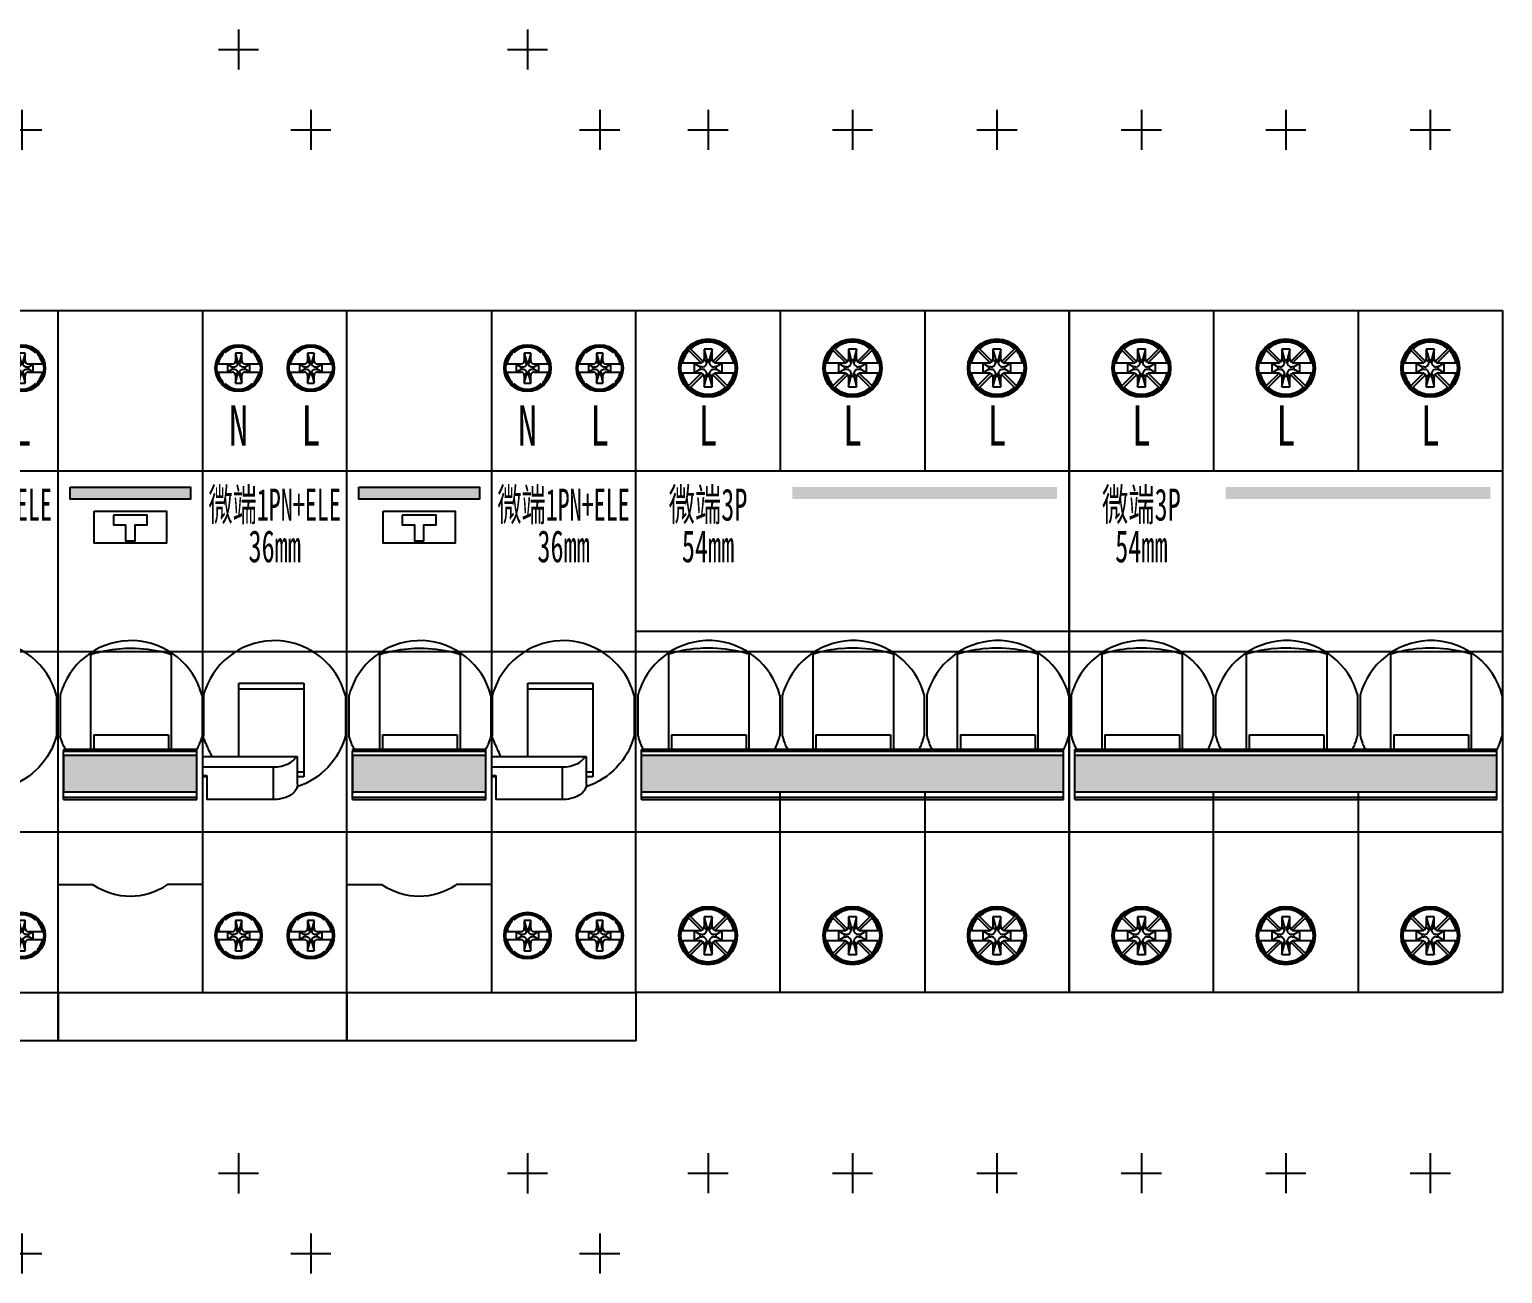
# Model space of a CAD drawing. Extents: x 978778 to 979378, y 79945 to 81548.
# Drawn here: x 979079.9 to 979263.5, y 80305.3 to 80460.3 of the extents above; entities that cross this region are included whole.
import ezdxf
from ezdxf.enums import TextEntityAlignment as Align

# ---------------------------------------------------------------- set-up
doc = ezdxf.new("R2010")
doc.units = 0
doc.header["$MEASUREMENT"] = 0
doc.styles.add('LY-SJ-元器件', font='', dxfattribs={"width": 0.6, "height": 4})
doc.styles.get('LY-SJ-元器件').set_extended_font_data('SimSun')

# ---------------------------------------------------------------- blocks, each defined once
blk = doc.blocks.new('微端1PN+ELE-36mm右-2022.1')
h = blk.add_hatch(color=3)
h.dxf.hatch_style = 1
h.paths.add_polyline_path([(16.5, 18.99), (16.5, 20.49), (1.5, 20.49), (1.5, 18.99)])
h = blk.add_hatch(color=0)
h.dxf.hatch_style = 1
h.paths.add_polyline_path([(17.3, -17.48), (17.3, -12.97), (0.7, -12.97), (0.7, -17.48)])
at = {"color": 1}
for p, q in [((22.5, 77.5), (22.5, 72.5)), ((20, 75), (25, 75)), ((31.5, 67.5), (31.5, 62.5)), ((29, 65), (34, 65)), ((0, -0.01), (36, -0.01)), ((22.5, -62.51), (22.5, -67.51)), ((20, -65.01), (25, -65.01)), ((31.5, -72.51), (31.5, -77.51)), ((29, -75.01), (34, -75.01))]:
    blk.add_line(p, q, dxfattribs=at)
at = {"color": 0}
for p, q in [((0, 42.49), (36, 42.49)), ((0, -42.49), (0, 42.49)), ((36, -42.49), (36, 42.49)), ((30.65, -15.61), (29.85, -15.61)), ((36, -22.51), (0, -22.51))]:
    blk.add_line(p, q, dxfattribs=at)
at = {"color": 0, "linetype": 'Continuous', "lineweight": 25}
for p, q in [((20.66, 37.31), (20.49, 37.14)), ((20.49, 37.14), (20.58, 37.06)), ((20.75, 37.23), (20.66, 37.31)), ((22.1, 37.18), (22.38, 36.1)), ((22.1, 37.18), (22.1, 36.23)), ((22.9, 37.18), (22.1, 37.18)), ((22.9, 37.18), (22.62, 36.1)), ((22.9, 36.23), (22.9, 37.18)), ((24.34, 37.31), (24.25, 37.23)), ((24.51, 37.14), (24.34, 37.31)), ((24.42, 37.06), (24.51, 37.14)), ((29.66, 37.31), (29.49, 37.14)), ((29.49, 37.14), (29.58, 37.06)), ((29.75, 37.23), (29.66, 37.31)), ((31.1, 37.18), (31.38, 36.1)), ((31.1, 37.18), (31.1, 36.23)), ((31.9, 37.18), (31.1, 37.18)), ((31.9, 37.18), (31.62, 36.1)), ((31.9, 36.23), (31.9, 37.18)), ((33.34, 37.31), (33.25, 37.23)), ((33.51, 37.14), (33.34, 37.31)), ((33.42, 37.06), (33.51, 37.14)), ((21.66, 35.78), (19.77, 35.78)), ((21.1, 35.78), (21.1, 34.82)), ((21.1, 35.78), (21.7, 35.42)), ((21.1, 34.82), (21.7, 35.18)), ((21.7, 35.42), (21.7, 35.18)), ((21.9, 35.42), (21.7, 35.42)), ((21.7, 35.18), (21.9, 35.18)), ((22.1, 36.23), (22.38, 35.82)), ((22.62, 36.1), (22.38, 36.1)), ((22.38, 36.1), (22.38, 35.82)), ((22.9, 36.23), (22.62, 35.82)), ((22.62, 35.82), (22.62, 36.1)), ((23.3, 35.42), (23.1, 35.42)), ((23.1, 35.18), (23.3, 35.18)), ((23.9, 35.78), (23.3, 35.42)), ((23.3, 35.18), (23.3, 35.42)), ((23.9, 34.82), (23.3, 35.18)), ((25.23, 35.78), (23.34, 35.78)), ((23.9, 34.82), (23.9, 35.78)), ((30.66, 35.78), (28.77, 35.78)), ((30.1, 35.78), (30.1, 34.82)), ((30.1, 35.78), (30.7, 35.42)), ((30.1, 34.82), (30.7, 35.18)), ((30.7, 35.42), (30.7, 35.18)), ((30.9, 35.42), (30.7, 35.42)), ((30.7, 35.18), (30.9, 35.18)), ((31.1, 36.23), (31.38, 35.82)), ((31.62, 36.1), (31.38, 36.1)), ((31.38, 36.1), (31.38, 35.82)), ((31.9, 36.23), (31.62, 35.82)), ((31.62, 35.82), (31.62, 36.1)), ((32.3, 35.42), (32.1, 35.42)), ((32.1, 35.18), (32.3, 35.18)), ((32.9, 35.78), (32.3, 35.42)), ((32.3, 35.18), (32.3, 35.42)), ((32.9, 34.82), (32.3, 35.18)), ((34.23, 35.78), (32.34, 35.78)), ((32.9, 34.82), (32.9, 35.78)), ((19.77, 34.82), (21.66, 34.82)), ((20.58, 33.55), (20.49, 33.47)), ((20.49, 33.47), (20.66, 33.3)), ((20.66, 33.3), (20.75, 33.38)), ((22.1, 34.38), (22.38, 34.78)), ((22.1, 33.42), (22.38, 34.5)), ((22.1, 34.38), (22.1, 33.42)), ((22.1, 33.42), (22.9, 33.42)), ((22.38, 34.78), (22.38, 34.5)), ((22.38, 34.5), (22.62, 34.5)), ((22.62, 34.5), (22.62, 34.78)), ((22.9, 34.38), (22.62, 34.78)), ((22.62, 34.5), (22.9, 33.42)), ((22.9, 33.42), (22.9, 34.38)), ((23.34, 34.82), (25.23, 34.82)), ((24.25, 33.38), (24.34, 33.3)), ((24.34, 33.3), (24.51, 33.47)), ((24.51, 33.47), (24.42, 33.55)), ((28.77, 34.82), (30.66, 34.82)), ((29.58, 33.55), (29.49, 33.47)), ((29.49, 33.47), (29.66, 33.3)), ((29.66, 33.3), (29.75, 33.38)), ((31.1, 34.38), (31.38, 34.78)), ((31.1, 33.42), (31.38, 34.5)), ((31.1, 34.38), (31.1, 33.42)), ((31.1, 33.42), (31.9, 33.42)), ((31.38, 34.78), (31.38, 34.5)), ((31.38, 34.5), (31.62, 34.5)), ((31.62, 34.5), (31.62, 34.78)), ((31.9, 34.38), (31.62, 34.78)), ((31.62, 34.5), (31.9, 33.42)), ((31.9, 33.42), (31.9, 34.38)), ((32.34, 34.82), (34.23, 34.82)), ((33.25, 33.38), (33.34, 33.3)), ((33.34, 33.3), (33.51, 33.47)), ((33.51, 33.47), (33.42, 33.55)), ((22.5, 32.5), (22.5, 32.7)), ((31.5, 32.5), (31.5, 32.7)), ((4.1, -12.23), (4.1, -0.36)), ((14.1, -0.36), (14.1, -12.23)), ((0.25, -5.47), (0.25, -10.5)), ((17.95, -5.47), (17.95, -10.5)), ((18.11, -5.47), (18.11, -10.5)), ((22.55, -13.08), (22.55, -3.94)), ((22.55, -3.94), (30.65, -3.94)), ((22.55, -4.67), (30.65, -4.67)), ((30.65, -3.94), (30.65, -15.61)), ((35.81, -5.47), (35.81, -10.5)), ((4.45, -10.39), (13.75, -10.39)), ((4.45, -10.39), (4.45, -12.23)), ((13.75, -10.39), (13.75, -12.23)), ((0.7, -12.23), (0.7, -12.45)), ((17.3, -12.23), (0.7, -12.23)), ((17.3, -12.45), (0.7, -12.45)), ((0.7, -18.44), (0.7, -12.45)), ((17.3, -12.45), (17.3, -12.23)), ((17.3, -18.44), (17.3, -12.45)), ((17.3, -12.97), (0.7, -12.97)), ((0.7, -12.97), (0.7, -17.48)), ((17.3, -17.48), (17.3, -12.97)), ((18, -13.1), (29.68, -13.1)), ((18, -14.38), (26.85, -14.38)), ((22.55, -13.08), (29.85, -13.08)), ((26.85, -18.44), (26.85, -14.38)), ((29.85, -16.52), (29.85, -13.08)), ((18, -15.46), (18.55, -15.46)), ((18.55, -15.61), (18, -15.61)), ((18.55, -15.46), (18.55, -18.44)), ((29.85, -14.99), (30.65, -14.99)), ((0.7, -17.48), (17.3, -17.48)), ((0.7, -18.13), (17.3, -18.13)), ((0.7, -18.44), (17.3, -18.44)), ((26.85, -18.44), (18.55, -18.44)), ((20.66, -33.4), (20.49, -33.57)), ((20.49, -33.57), (20.58, -33.65)), ((20.75, -33.48), (20.66, -33.4)), ((22.1, -33.52), (22.38, -34.61)), ((22.1, -33.52), (22.1, -34.48)), ((22.9, -33.52), (22.1, -33.52)), ((22.1, -34.48), (22.38, -34.88)), ((22.62, -34.61), (22.38, -34.61)), ((22.38, -34.61), (22.38, -34.88)), ((22.9, -33.52), (22.62, -34.61)), ((22.9, -34.48), (22.62, -34.88)), ((22.62, -34.88), (22.62, -34.61)), ((22.9, -34.48), (22.9, -33.52)), ((24.34, -33.4), (24.25, -33.48)), ((24.51, -33.57), (24.34, -33.4)), ((24.42, -33.65), (24.51, -33.57)), ((29.66, -33.4), (29.49, -33.57)), ((29.49, -33.57), (29.58, -33.65)), ((29.75, -33.48), (29.66, -33.4)), ((31.1, -33.52), (31.38, -34.61)), ((31.1, -33.52), (31.1, -34.48)), ((31.9, -33.52), (31.1, -33.52)), ((31.1, -34.48), (31.38, -34.88)), ((31.62, -34.61), (31.38, -34.61)), ((31.38, -34.61), (31.38, -34.88)), ((31.9, -33.52), (31.62, -34.61)), ((31.9, -34.48), (31.62, -34.88)), ((31.62, -34.88), (31.62, -34.61)), ((31.9, -34.48), (31.9, -33.52)), ((33.34, -33.4), (33.25, -33.48)), ((33.51, -33.57), (33.34, -33.4)), ((33.42, -33.65), (33.51, -33.57)), ((21.66, -34.92), (19.77, -34.92)), ((19.77, -35.88), (21.66, -35.88)), ((21.1, -34.92), (21.1, -35.88)), ((21.1, -34.92), (21.7, -35.28)), ((21.1, -35.88), (21.7, -35.52)), ((21.7, -35.28), (21.7, -35.52)), ((21.9, -35.28), (21.7, -35.28)), ((21.7, -35.52), (21.9, -35.52)), ((22.1, -36.33), (22.38, -35.93)), ((22.1, -37.28), (22.38, -36.21)), ((22.1, -36.33), (22.1, -37.28)), ((22.38, -35.93), (22.38, -36.21)), ((22.38, -36.21), (22.62, -36.21)), ((22.62, -36.21), (22.62, -35.92)), ((22.9, -36.33), (22.62, -35.92)), ((22.62, -36.21), (22.9, -37.28)), ((22.9, -37.28), (22.9, -36.33)), ((23.3, -35.28), (23.1, -35.28)), ((23.1, -35.52), (23.3, -35.52)), ((23.9, -34.92), (23.3, -35.28)), ((23.3, -35.52), (23.3, -35.28)), ((23.9, -35.88), (23.3, -35.52)), ((25.23, -34.92), (23.34, -34.92)), ((23.34, -35.88), (25.23, -35.88)), ((23.9, -35.88), (23.9, -34.92)), ((30.66, -34.92), (28.77, -34.92)), ((28.77, -35.88), (30.66, -35.88)), ((30.1, -34.92), (30.1, -35.88)), ((30.1, -34.92), (30.7, -35.28)), ((30.1, -35.88), (30.7, -35.52)), ((30.7, -35.28), (30.7, -35.52)), ((30.9, -35.28), (30.7, -35.28)), ((30.7, -35.52), (30.9, -35.52)), ((31.1, -36.33), (31.38, -35.93)), ((31.1, -37.28), (31.38, -36.21)), ((31.1, -36.33), (31.1, -37.28)), ((31.38, -35.93), (31.38, -36.21)), ((31.38, -36.21), (31.62, -36.21)), ((31.62, -36.21), (31.62, -35.92)), ((31.9, -36.33), (31.62, -35.92)), ((31.62, -36.21), (31.9, -37.28)), ((31.9, -37.28), (31.9, -36.33)), ((32.3, -35.28), (32.1, -35.28)), ((32.1, -35.52), (32.3, -35.52)), ((32.9, -34.92), (32.3, -35.28)), ((32.3, -35.52), (32.3, -35.28)), ((32.9, -35.88), (32.3, -35.52)), ((34.23, -34.92), (32.34, -34.92)), ((32.34, -35.88), (34.23, -35.88)), ((32.9, -35.88), (32.9, -34.92)), ((20.58, -37.16), (20.49, -37.24)), ((20.49, -37.24), (20.66, -37.41)), ((20.66, -37.41), (20.75, -37.33)), ((22.1, -37.28), (22.9, -37.28)), ((22.5, -38.2), (22.5, -38)), ((24.25, -37.33), (24.34, -37.41)), ((24.34, -37.41), (24.51, -37.24)), ((24.51, -37.24), (24.42, -37.16)), ((29.58, -37.16), (29.49, -37.24)), ((29.49, -37.24), (29.66, -37.41)), ((29.66, -37.41), (29.75, -37.33)), ((31.1, -37.28), (31.9, -37.28)), ((31.5, -38.2), (31.5, -38)), ((33.25, -37.33), (33.34, -37.41)), ((33.34, -37.41), (33.51, -37.24)), ((33.51, -37.24), (33.42, -37.16))]:
    blk.add_line(p, q, dxfattribs=at)
at = {"color": 0}
for points in [[(18, 42.49), (18, -42.51)], [(0, 22.49), (36, 22.49)], [(6.9, 17), (6.9, 15.8), (8.4, 15.8), (8.4, 13.8), (9.6, 13.8), (9.6, 15.8), (11.1, 15.8), (11.1, 16.99), (6.9, 16.99)], [(0, -29.05), (4.39, -29.05)], [(18, -29.05), (13.61, -29.05)]]:
    blk.add_lwpolyline(points, dxfattribs=at)
at = {"color": 0, "linetype": 'Continuous', "lineweight": 25}
for points in [[(22.38, 35.82, -0.008657), (22.36, 35.76, -0.023793), (22.34, 35.7, -0.091571), (22.26, 35.58, -0.078411), (22.13, 35.48, -0.073505), (22.03, 35.44, -0.017685), (21.98, 35.43, -0.010456), (21.94, 35.43, -0.005778), (21.9, 35.42)], [(21.9, 35.18, -0.00869), (21.96, 35.18, -0.023887), (22.03, 35.17, -0.086312), (22.15, 35.12, -0.089889), (22.29, 34.99, -0.067544), (22.34, 34.9, -0.017754), (22.36, 34.86, -0.010496), (22.37, 34.82, -0.005799), (22.38, 34.78)], [(23.1, 35.42, -0.008656), (23.04, 35.43, -0.023792), (22.97, 35.44, -0.085963), (22.85, 35.49, -0.089526), (22.71, 35.61, -0.067272), (22.66, 35.7, -0.017683), (22.64, 35.74, -0.010455), (22.63, 35.78, -0.005777), (22.62, 35.82)], [(22.62, 34.78, -0.008657), (22.64, 34.85, -0.023793), (22.66, 34.91, -0.091571), (22.74, 35.03, -0.078412), (22.87, 35.13, -0.073501), (22.97, 35.17, -0.017684), (23.02, 35.17, -0.010456), (23.06, 35.18, -0.005777), (23.1, 35.18)], [(31.38, 35.82, -0.008657), (31.36, 35.76, -0.023793), (31.34, 35.7, -0.091571), (31.26, 35.58, -0.078411), (31.13, 35.48, -0.073505), (31.03, 35.44, -0.017685), (30.98, 35.43, -0.010456), (30.94, 35.43, -0.005778), (30.9, 35.42)], [(30.9, 35.18, -0.00869), (30.96, 35.18, -0.023887), (31.03, 35.17, -0.086312), (31.15, 35.12, -0.089889), (31.29, 34.99, -0.067544), (31.34, 34.9, -0.017754), (31.36, 34.86, -0.010496), (31.37, 34.82, -0.005799), (31.38, 34.78)], [(32.1, 35.42, -0.008656), (32.04, 35.43, -0.023792), (31.97, 35.44, -0.085963), (31.85, 35.49, -0.089526), (31.71, 35.61, -0.067272), (31.66, 35.7, -0.017683), (31.64, 35.74, -0.010455), (31.63, 35.78, -0.005777), (31.62, 35.82)], [(31.62, 34.78, -0.008657), (31.64, 34.85, -0.023793), (31.66, 34.91, -0.091571), (31.74, 35.03, -0.078412), (31.87, 35.13, -0.073501), (31.97, 35.17, -0.017684), (32.02, 35.17, -0.010456), (32.06, 35.18, -0.005777), (32.1, 35.18)], [(17.95, -5.47, 0.325898), (9.48, 1.35, 0.327549), (0.48, -4.76, 0.019903), (0.25, -5.47)], [(4.1, -0.36, -0.057791), (7.63, 0.35, -0.021426), (9.1, 0.41)], [(9.1, 0.41, -0.062866), (13.22, -0.1, -0.011925), (13.81, -0.27, -0.00278), (14.1, -0.36)], [(35.81, -5.47, 0.325898), (27.34, 1.35, 0.327549), (18.34, -4.76, 0.019903), (18.11, -5.47)], [(0.95, -12.23, -0.004985), (0.8, -11.97, -0.030991), (0.56, -11.44, -0.01067), (0.46, -11.17, -0.005787), (0.39, -10.95, -0.003458), (0.32, -10.72, -0.001919), (0.25, -10.5)], [(17.95, -10.5, -0.002854), (17.85, -10.84, -0.004585), (17.78, -11.06, -0.019111), (17.6, -11.55, -0.037551), (17.32, -12.13, -0.002555), (17.26, -12.23)], [(19.19, -13.1, -0.001795), (18.72, -12.11, -0.00414), (18.48, -11.58, -0.009598), (18.28, -11.11, -0.013431), (18.18, -10.86, -0.015877), (18.14, -10.73, -0.023788), (18.12, -10.63, -0.050604), (18.11, -10.53, -0.012356), (18.11, -10.5)], [(35.81, -10.5, -0.25096), (29.8, -16.87)], [(26.85, -14.38, 0.009763), (27.08, -14.38, 0.05752), (28.08, -14.21, 0.073734), (28.98, -13.81, 0.073656), (29.49, -13.37, 0.028209), (29.59, -13.24, 0.012152), (29.68, -13.1)], [(29.85, -13.22, 0.010405), (29.85, -13.21, 0.052357), (29.85, -13.2, 0.052352), (29.84, -13.19, 0.046202), (29.83, -13.18, 0.029578), (29.82, -13.17, 0.02368), (29.8, -13.16, 0.017967), (29.78, -13.14, 0.014665), (29.76, -13.13, 0.011695), (29.74, -13.12, 0.016038), (29.7, -13.11, 0.002868), (29.68, -13.1)], [(29.85, -16.52, -0.010744), (29.85, -16.61, -0.101991), (29.7, -17.12, -0.08255), (29.35, -17.59, -0.05423), (28.92, -17.91, -0.059873), (28.2, -18.24, -0.070818), (27, -18.44, -0.004299), (26.85, -18.44)], [(22.38, -34.88, -0.008657), (22.36, -34.95, -0.023793), (22.34, -35, -0.091571), (22.26, -35.13, -0.078411), (22.13, -35.23, -0.073505), (22.03, -35.27, -0.017685), (21.98, -35.27, -0.010456), (21.94, -35.28, -0.005778), (21.9, -35.28)], [(21.9, -35.52, -0.00869), (21.96, -35.53, -0.023887), (22.03, -35.54, -0.086312), (22.15, -35.59, -0.089889), (22.29, -35.71, -0.067544), (22.34, -35.8, -0.017754), (22.36, -35.84, -0.010496), (22.37, -35.89, -0.005799), (22.38, -35.93)], [(23.1, -35.28, -0.008656), (23.04, -35.28, -0.023792), (22.97, -35.27, -0.085963), (22.85, -35.22, -0.089526), (22.71, -35.1, -0.067272), (22.66, -35, -0.017683), (22.64, -34.97, -0.010455), (22.63, -34.92, -0.005777), (22.62, -34.88)], [(22.62, -35.92, -0.008657), (22.64, -35.86, -0.023793), (22.66, -35.8, -0.091571), (22.74, -35.68, -0.078412), (22.87, -35.58, -0.073501), (22.97, -35.54, -0.017684), (23.02, -35.53, -0.010456), (23.06, -35.53, -0.005777), (23.1, -35.52)], [(31.38, -34.88, -0.008657), (31.36, -34.95, -0.023793), (31.34, -35, -0.091571), (31.26, -35.13, -0.078411), (31.13, -35.23, -0.073505), (31.03, -35.27, -0.017685), (30.98, -35.27, -0.010456), (30.94, -35.28, -0.005778), (30.9, -35.28)], [(30.9, -35.52, -0.00869), (30.96, -35.53, -0.023887), (31.03, -35.54, -0.086312), (31.15, -35.59, -0.089889), (31.29, -35.71, -0.067544), (31.34, -35.8, -0.017754), (31.36, -35.84, -0.010496), (31.37, -35.89, -0.005799), (31.38, -35.93)], [(32.1, -35.28, -0.008656), (32.04, -35.28, -0.023792), (31.97, -35.27, -0.085963), (31.85, -35.22, -0.089526), (31.71, -35.1, -0.067272), (31.66, -35, -0.017683), (31.64, -34.97, -0.010455), (31.63, -34.92, -0.005777), (31.62, -34.88)], [(31.62, -35.92, -0.008657), (31.64, -35.86, -0.023793), (31.66, -35.8, -0.091571), (31.74, -35.68, -0.078412), (31.87, -35.58, -0.073501), (31.97, -35.54, -0.017684), (32.02, -35.53, -0.010456), (32.06, -35.53, -0.005777), (32.1, -35.52)]]:
    blk.add_lwpolyline(points, format="xyb", dxfattribs=at)
at = {"color": 3}
blk.add_lwpolyline([(1.5, 20.49), (16.5, 20.49), (16.5, 18.99), (1.5, 18.99)], close=True, dxfattribs=at)
at = {"color": 0}
for points in [[(4.5, 17.49), (13.5, 17.49), (13.5, 13.49), (4.5, 13.49)], [(0, -42.49), (36, -42.49), (36, -48.49), (0, -48.49)]]:
    blk.add_lwpolyline(points, close=True, dxfattribs=at)
for centre, radius in [((22.5, 35.3), 2.91), ((22.5, 35.3), 2.71), ((31.5, 35.3), 2.91), ((31.5, 35.3), 2.71), ((22.5, -35.4), 2.91), ((22.5, -35.4), 2.71), ((31.5, -35.4), 2.91), ((31.5, -35.4), 2.71)]:
    blk.add_circle(centre, radius, dxfattribs=at)
at = {"color": 0, "linetype": 'Continuous', "lineweight": 25}
for centre in [(22.5, 35.3), (31.5, 35.3), (22.5, -35.4), (31.5, -35.4)]:
    blk.add_circle(centre, 2.8, dxfattribs=at)
for centre, radius, start, end in [((22.5, 35.3), 2.6, 137.6454, 169.3613), ((22.5, 35.3), 2.6, 47.6454, 132.3546), ((22.5, 35.3), 2.6, 10.6387, 42.3546), ((31.5, 35.3), 2.6, 137.6454, 169.3613), ((31.5, 35.3), 2.6, 47.6454, 132.3546), ((31.5, 35.3), 2.6, 10.6387, 42.3546), ((21.66, 36.23), 0.442, 270, 360), ((23.34, 36.23), 0.442, 180, 270), ((30.66, 36.23), 0.442, 270, 360), ((32.34, 36.23), 0.442, 180, 270), ((22.5, 35.3), 2.6, 190.6387, 222.3546), ((22.5, 35.3), 2.6, 227.6454, 312.3546), ((21.66, 34.38), 0.442, 0, 90), ((23.34, 34.38), 0.442, 90, 180), ((22.5, 35.3), 2.6, 317.6454, 349.3613), ((31.5, 35.3), 2.6, 190.6387, 222.3546), ((31.5, 35.3), 2.6, 227.6454, 312.3546), ((30.66, 34.38), 0.442, 0, 90), ((32.34, 34.38), 0.442, 90, 180), ((31.5, 35.3), 2.6, 317.6454, 349.3613), ((22.5, -35.4), 2.6, 47.6454, 132.3546), ((31.5, -35.4), 2.6, 47.6454, 132.3546), ((22.5, -35.4), 2.6, 137.6454, 169.3613), ((21.66, -34.48), 0.442, 270, 360), ((23.34, -34.48), 0.442, 180, 270), ((22.5, -35.4), 2.6, 10.6387, 42.3546), ((31.5, -35.4), 2.6, 137.6454, 169.3613), ((30.66, -34.48), 0.442, 270, 360), ((32.34, -34.48), 0.442, 180, 270), ((31.5, -35.4), 2.6, 10.6387, 42.3546), ((22.5, -35.4), 2.6, 190.6387, 222.3546), ((21.66, -36.33), 0.442, 0, 90), ((23.34, -36.33), 0.442, 90, 180), ((22.5, -35.4), 2.6, 317.6454, 349.3613), ((31.5, -35.4), 2.6, 190.6387, 222.3546), ((30.66, -36.33), 0.442, 0, 90), ((32.34, -36.33), 0.442, 90, 180), ((31.5, -35.4), 2.6, 317.6454, 349.3613), ((22.5, -35.4), 2.6, 227.6454, 312.3546), ((31.5, -35.4), 2.6, 227.6454, 312.3546)]:
    blk.add_arc(centre, radius, start, end, dxfattribs=at)
at = {"color": 0}
blk.add_arc((9, -22.25), 8.22, 235.8658, 304.1342, dxfattribs=at)
at = {"color": 0, "style": 'LY-SJ-元器件', "width": 0.7}
for s, p in [('N', (22.5, 28.15)), ('L', (31.5, 28.15))]:
    blk.add_text(s, height=5, dxfattribs=at).set_placement(p, align=Align.MIDDLE)
at = {"color": 1, "style": 'LY-SJ-元器件'}
for s, width, p in [('微端1PN+ELE', 0.55, (27, 18.36)), ('36mm', 0.6, (27, 13.08))]:
    blk.add_text(s, height=4, dxfattribs=dict(at, width=width)).set_placement(p, align=Align.MIDDLE)
blk = doc.blocks.new('微端3P-54mm-2022.1')
h = blk.add_hatch(color=3)
h.dxf.hatch_style = 1
h.paths.add_polyline_path([(52.5, 19), (52.5, 20.5), (19.5, 20.5), (19.5, 19)])
h = blk.add_hatch(color=0)
h.dxf.hatch_style = 1
h.paths.add_polyline_path([(53.3, -17.47), (53.3, -12.97), (0.7, -12.97), (0.7, -17.47)])
at = {"color": 1}
for p, q in [((9, 67.5), (9, 62.5)), ((27, 67.5), (27, 62.5)), ((45, 67.5), (45, 62.5)), ((6.5, 65), (11.5, 65)), ((24.5, 65), (29.5, 65)), ((42.5, 65), (47.5, 65)), ((0, 0), (54, 0)), ((9, -62.5), (9, -67.5)), ((27, -62.5), (27, -67.5)), ((45, -62.5), (45, -67.5)), ((6.5, -65), (11.5, -65)), ((24.5, -65), (29.5, -65)), ((42.5, -65), (47.5, -65))]:
    blk.add_line(p, q, dxfattribs=at)
at = {"color": 0}
for p, q in [((0, -42.5), (0, 42.5)), ((0, 42.5), (54, 42.5)), ((18, 42.5), (18, 22.5)), ((36, 42.5), (36, 22.5)), ((54, 42.5), (54, -42.5)), ((0, 22.5), (54, 22.5)), ((54, 2.5), (0, 2.5)), ((18, -42.5), (18, -17.47)), ((36, -17.47), (36, -42.5)), ((54, -22.5), (0, -22.5)), ((54, -42.5), (0, -42.5))]:
    blk.add_line(p, q, dxfattribs=at)
at = {"color": 0, "linetype": 'Continuous', "lineweight": 25}
for p, q in [((6.7, 37.82), (6.49, 37.61)), ((6.49, 37.61), (6.6, 37.5)), ((6.6, 37.5), (8.15, 35.95)), ((6.81, 37.71), (6.7, 37.82)), ((8.39, 36.13), (6.81, 37.71)), ((8.5, 37.66), (8.5, 36.46)), ((8.5, 37.66), (8.85, 36.31)), ((9.5, 37.66), (8.5, 37.66)), ((9.5, 37.66), (9.15, 36.31)), ((9.5, 36.46), (9.5, 37.66)), ((11.19, 37.71), (9.61, 36.13)), ((9.85, 35.95), (11.4, 37.5)), ((11.3, 37.82), (11.19, 37.71)), ((11.51, 37.61), (11.3, 37.82)), ((11.4, 37.5), (11.51, 37.61)), ((24.7, 37.82), (24.49, 37.61)), ((24.49, 37.61), (24.6, 37.5)), ((24.6, 37.5), (26.15, 35.95)), ((24.81, 37.71), (24.7, 37.82)), ((26.39, 36.13), (24.81, 37.71)), ((27.5, 37.66), (26.5, 37.66)), ((26.5, 37.66), (26.5, 36.46)), ((26.5, 37.66), (26.85, 36.31)), ((27.5, 37.66), (27.15, 36.31)), ((27.5, 36.46), (27.5, 37.66)), ((29.19, 37.71), (27.61, 36.13)), ((27.85, 35.95), (29.4, 37.5)), ((29.3, 37.82), (29.19, 37.71)), ((29.51, 37.61), (29.3, 37.82)), ((29.4, 37.5), (29.51, 37.61)), ((42.7, 37.82), (42.49, 37.61)), ((42.49, 37.61), (42.6, 37.5)), ((42.6, 37.5), (44.15, 35.95)), ((42.81, 37.71), (42.7, 37.82)), ((44.39, 36.13), (42.81, 37.71)), ((44.5, 37.66), (44.85, 36.31)), ((45.5, 37.66), (44.5, 37.66)), ((44.5, 37.66), (44.5, 36.46)), ((45.5, 37.66), (45.15, 36.31)), ((45.5, 36.46), (45.5, 37.66)), ((47.19, 37.71), (45.61, 36.13)), ((45.85, 35.95), (47.4, 37.5)), ((47.3, 37.82), (47.19, 37.71)), ((47.51, 37.61), (47.3, 37.82)), ((47.4, 37.5), (47.51, 37.61)), ((7.95, 35.91), (5.59, 35.91)), ((7.25, 35.91), (7.25, 34.71)), ((7.25, 35.91), (8, 35.46)), ((7.25, 34.71), (8, 35.16)), ((8, 35.46), (8, 35.16)), ((8.25, 35.46), (8, 35.46)), ((8, 35.16), (8.25, 35.16)), ((8.5, 36.46), (8.85, 35.96)), ((9.15, 36.31), (8.85, 36.31)), ((8.85, 36.31), (8.85, 35.96)), ((9.5, 36.46), (9.15, 35.96)), ((9.15, 35.96), (9.15, 36.31)), ((10, 35.46), (9.75, 35.46)), ((9.75, 35.16), (10, 35.16)), ((10.75, 35.91), (10, 35.46)), ((10, 35.16), (10, 35.46)), ((10.75, 34.71), (10, 35.16)), ((12.42, 35.91), (10.05, 35.91)), ((10.75, 34.71), (10.75, 35.91)), ((25.95, 35.91), (23.59, 35.91)), ((25.25, 35.91), (25.25, 34.71)), ((25.25, 35.91), (26, 35.46)), ((25.25, 34.71), (26, 35.16)), ((26, 35.46), (26, 35.16)), ((26.25, 35.46), (26, 35.46)), ((26, 35.16), (26.25, 35.16)), ((26.5, 36.46), (26.85, 35.96)), ((26.85, 36.31), (26.85, 35.96)), ((27.15, 36.31), (26.85, 36.31)), ((27.5, 36.46), (27.15, 35.96)), ((27.15, 35.96), (27.15, 36.31)), ((28, 35.46), (27.75, 35.46)), ((27.75, 35.16), (28, 35.16)), ((28.75, 35.91), (28, 35.46)), ((28, 35.16), (28, 35.46)), ((28.75, 34.71), (28, 35.16)), ((30.42, 35.91), (28.05, 35.91)), ((28.75, 34.71), (28.75, 35.91)), ((43.95, 35.91), (41.59, 35.91)), ((43.25, 35.91), (43.25, 34.71)), ((43.25, 35.91), (44, 35.46)), ((43.25, 34.71), (44, 35.16)), ((44, 35.46), (44, 35.16)), ((44.25, 35.46), (44, 35.46)), ((44, 35.16), (44.25, 35.16)), ((44.5, 36.46), (44.85, 35.96)), ((44.85, 36.31), (44.85, 35.96)), ((45.15, 36.31), (44.85, 36.31)), ((45.5, 36.46), (45.15, 35.96)), ((45.15, 35.96), (45.15, 36.31)), ((46, 35.46), (45.75, 35.46)), ((45.75, 35.16), (46, 35.16)), ((46.75, 35.91), (46, 35.46)), ((46, 35.16), (46, 35.46)), ((46.75, 34.71), (46, 35.16)), ((48.42, 35.91), (46.05, 35.91)), ((46.75, 34.71), (46.75, 35.91)), ((5.58, 34.71), (7.95, 34.71)), ((6.6, 33.12), (6.49, 33.01)), ((8.15, 34.67), (6.6, 33.12)), ((6.81, 32.91), (8.39, 34.49)), ((8.5, 34.16), (8.85, 34.65)), ((8.5, 32.96), (8.85, 34.31)), ((8.5, 34.16), (8.5, 32.96)), ((8.85, 34.65), (8.85, 34.31)), ((8.85, 34.31), (9.15, 34.31)), ((9.5, 34.16), (9.15, 34.66)), ((9.15, 34.31), (9.15, 34.66)), ((9.15, 34.31), (9.5, 32.96)), ((9.5, 32.96), (9.5, 34.16)), ((9.61, 34.49), (11.19, 32.91)), ((11.4, 33.12), (9.85, 34.67)), ((10.05, 34.71), (12.41, 34.71)), ((11.51, 33.01), (11.4, 33.12)), ((23.58, 34.71), (25.95, 34.71)), ((24.6, 33.12), (24.49, 33.01)), ((26.15, 34.67), (24.6, 33.12)), ((24.81, 32.91), (26.39, 34.49)), ((26.5, 34.16), (26.85, 34.65)), ((26.5, 32.96), (26.85, 34.31)), ((26.5, 34.16), (26.5, 32.96)), ((26.85, 34.65), (26.85, 34.31)), ((26.85, 34.31), (27.15, 34.31)), ((27.15, 34.31), (27.15, 34.66)), ((27.5, 34.16), (27.15, 34.66)), ((27.15, 34.31), (27.5, 32.96)), ((27.5, 32.96), (27.5, 34.16)), ((27.61, 34.49), (29.19, 32.91)), ((29.4, 33.12), (27.85, 34.67)), ((28.05, 34.71), (30.41, 34.71)), ((29.51, 33.01), (29.4, 33.12)), ((41.58, 34.71), (43.95, 34.71)), ((42.6, 33.12), (42.49, 33.01)), ((44.15, 34.67), (42.6, 33.12)), ((42.81, 32.91), (44.39, 34.49)), ((44.5, 34.16), (44.85, 34.65)), ((44.5, 32.96), (44.85, 34.31)), ((44.5, 34.16), (44.5, 32.96)), ((44.85, 34.65), (44.85, 34.31)), ((44.85, 34.31), (45.15, 34.31)), ((45.15, 34.31), (45.15, 34.66)), ((45.5, 34.16), (45.15, 34.66)), ((45.15, 34.31), (45.5, 32.96)), ((45.5, 32.96), (45.5, 34.16)), ((45.61, 34.49), (47.19, 32.91)), ((47.4, 33.12), (45.85, 34.67)), ((46.05, 34.71), (48.41, 34.71)), ((47.51, 33.01), (47.4, 33.12)), ((6.49, 33.01), (6.7, 32.8)), ((6.7, 32.8), (6.81, 32.91)), ((8.5, 32.96), (9.5, 32.96)), ((9, 31.81), (9, 32.06)), ((11.19, 32.91), (11.3, 32.8)), ((11.3, 32.8), (11.51, 33.01)), ((24.49, 33.01), (24.7, 32.8)), ((24.7, 32.8), (24.81, 32.91)), ((26.5, 32.96), (27.5, 32.96)), ((27, 31.81), (27, 32.06)), ((29.19, 32.91), (29.3, 32.8)), ((29.3, 32.8), (29.51, 33.01)), ((42.49, 33.01), (42.7, 32.8)), ((42.7, 32.8), (42.81, 32.91)), ((44.5, 32.96), (45.5, 32.96)), ((45, 31.81), (45, 32.06)), ((47.19, 32.91), (47.3, 32.8)), ((47.3, 32.8), (47.51, 33.01)), ((4.1, -12.22), (4.1, -0.35)), ((14.1, -0.35), (14.1, -12.22)), ((22.1, -12.22), (22.1, -0.35)), ((32.1, -0.35), (32.1, -12.22)), ((40.1, -12.22), (40.1, -0.35)), ((50.1, -0.35), (50.1, -12.22)), ((0.25, -5.47), (0.25, -10.49)), ((17.95, -5.47), (17.95, -10.49)), ((18.25, -5.47), (18.25, -10.49)), ((35.95, -5.47), (35.95, -10.49)), ((36.25, -5.47), (36.25, -10.49)), ((53.95, -5.47), (53.95, -10.49)), ((4.45, -10.38), (4.45, -12.22)), ((4.45, -10.38), (13.75, -10.38)), ((13.75, -10.38), (13.75, -12.22)), ((22.45, -10.38), (22.45, -12.22)), ((22.45, -10.38), (31.75, -10.38)), ((31.75, -10.38), (31.75, -12.22)), ((40.45, -10.38), (40.45, -12.22)), ((40.45, -10.38), (49.75, -10.38)), ((49.75, -10.38), (49.75, -12.22)), ((53.3, -12.22), (0.7, -12.22)), ((0.7, -18.44), (0.7, -12.22)), ((53.3, -12.44), (0.7, -12.44)), ((53.3, -18.44), (53.3, -12.22)), ((53.3, -12.97), (0.7, -12.97)), ((0.7, -17.47), (53.3, -17.47)), ((0.7, -18.13), (53.3, -18.13)), ((0.7, -18.44), (53.3, -18.44)), ((6.7, -32.89), (6.49, -33.1)), ((6.81, -33), (6.7, -32.89)), ((8.39, -34.58), (6.81, -33)), ((11.19, -33), (9.61, -34.58)), ((11.3, -32.89), (11.19, -33)), ((11.51, -33.1), (11.3, -32.89)), ((24.7, -32.89), (24.49, -33.1)), ((24.81, -33), (24.7, -32.89)), ((26.39, -34.58), (24.81, -33)), ((29.19, -33), (27.61, -34.58)), ((29.3, -32.89), (29.19, -33)), ((29.51, -33.1), (29.3, -32.89)), ((42.7, -32.89), (42.49, -33.1)), ((42.81, -33), (42.7, -32.89)), ((44.39, -34.58), (42.81, -33)), ((47.19, -33), (45.61, -34.58)), ((47.3, -32.89), (47.19, -33)), ((47.51, -33.1), (47.3, -32.89)), ((7.95, -34.8), (5.59, -34.8)), ((6.49, -33.1), (6.6, -33.21)), ((6.6, -33.21), (8.15, -34.76)), ((7.25, -34.8), (7.25, -36)), ((7.25, -34.8), (8, -35.25)), ((8.5, -33.05), (8.85, -34.4)), ((9.5, -33.05), (8.5, -33.05)), ((8.5, -33.05), (8.5, -34.25)), ((8.5, -34.25), (8.85, -34.75)), ((9.15, -34.4), (8.85, -34.4)), ((8.85, -34.4), (8.85, -34.75)), ((9.5, -33.05), (9.15, -34.4)), ((9.5, -34.25), (9.15, -34.75)), ((9.15, -34.75), (9.15, -34.4)), ((9.5, -34.25), (9.5, -33.05)), ((9.85, -34.76), (11.4, -33.21)), ((10.75, -34.8), (10, -35.25)), ((12.42, -34.8), (10.05, -34.8)), ((10.75, -36), (10.75, -34.8)), ((11.4, -33.21), (11.51, -33.1)), ((25.95, -34.8), (23.59, -34.8)), ((24.49, -33.1), (24.6, -33.21)), ((24.6, -33.21), (26.15, -34.76)), ((25.25, -34.8), (25.25, -36)), ((25.25, -34.8), (26, -35.25)), ((26.5, -33.05), (26.5, -34.25)), ((27.5, -33.05), (26.5, -33.05)), ((26.5, -33.05), (26.85, -34.4)), ((26.5, -34.25), (26.85, -34.75)), ((27.15, -34.4), (26.85, -34.4)), ((26.85, -34.4), (26.85, -34.75)), ((27.5, -33.05), (27.15, -34.4)), ((27.5, -34.25), (27.15, -34.75)), ((27.15, -34.75), (27.15, -34.4)), ((27.5, -34.25), (27.5, -33.05)), ((27.85, -34.76), (29.4, -33.21)), ((28.75, -34.8), (28, -35.25)), ((30.42, -34.8), (28.05, -34.8)), ((28.75, -36), (28.75, -34.8)), ((29.4, -33.21), (29.51, -33.1)), ((43.95, -34.8), (41.59, -34.8)), ((42.49, -33.1), (42.6, -33.21)), ((42.6, -33.21), (44.15, -34.76)), ((43.25, -34.8), (44, -35.25)), ((43.25, -34.8), (43.25, -36)), ((44.5, -33.05), (44.85, -34.4)), ((45.5, -33.05), (44.5, -33.05)), ((44.5, -33.05), (44.5, -34.25)), ((44.5, -34.25), (44.85, -34.75)), ((44.85, -34.4), (44.85, -34.75)), ((45.15, -34.4), (44.85, -34.4)), ((45.5, -33.05), (45.15, -34.4)), ((45.5, -34.25), (45.15, -34.75)), ((45.15, -34.75), (45.15, -34.4)), ((45.5, -34.25), (45.5, -33.05)), ((45.85, -34.76), (47.4, -33.21)), ((46.75, -34.8), (46, -35.25)), ((48.42, -34.8), (46.05, -34.8)), ((46.75, -36), (46.75, -34.8)), ((47.4, -33.21), (47.51, -33.1)), ((5.58, -36), (7.95, -36)), ((8.15, -36.04), (6.6, -37.59)), ((6.81, -37.8), (8.39, -36.22)), ((7.25, -36), (8, -35.55)), ((8, -35.25), (8, -35.55)), ((8.25, -35.25), (8, -35.25)), ((8, -35.55), (8.25, -35.55)), ((8.5, -36.55), (8.85, -36.05)), ((8.5, -37.75), (8.85, -36.4)), ((8.5, -36.55), (8.5, -37.75)), ((8.85, -36.05), (8.85, -36.4)), ((8.85, -36.4), (9.15, -36.4)), ((9.5, -36.55), (9.15, -36.05)), ((9.15, -36.4), (9.15, -36.05)), ((9.15, -36.4), (9.5, -37.75)), ((9.5, -37.75), (9.5, -36.55)), ((9.61, -36.22), (11.19, -37.8)), ((10, -35.25), (9.75, -35.25)), ((9.75, -35.55), (10, -35.55)), ((11.4, -37.59), (9.85, -36.04)), ((10, -35.55), (10, -35.25)), ((10.75, -36), (10, -35.55)), ((10.05, -36), (12.41, -36)), ((23.58, -36), (25.95, -36)), ((26.15, -36.04), (24.6, -37.59)), ((24.81, -37.8), (26.39, -36.22)), ((25.25, -36), (26, -35.55)), ((26, -35.25), (26, -35.55)), ((26.25, -35.25), (26, -35.25)), ((26, -35.55), (26.25, -35.55)), ((26.5, -36.55), (26.85, -36.05)), ((26.5, -37.75), (26.85, -36.4)), ((26.5, -36.55), (26.5, -37.75)), ((26.85, -36.05), (26.85, -36.4)), ((26.85, -36.4), (27.15, -36.4)), ((27.15, -36.4), (27.15, -36.05)), ((27.5, -36.55), (27.15, -36.05)), ((27.15, -36.4), (27.5, -37.75)), ((27.5, -37.75), (27.5, -36.55)), ((27.61, -36.22), (29.19, -37.8)), ((28, -35.25), (27.75, -35.25)), ((27.75, -35.55), (28, -35.55)), ((29.4, -37.59), (27.85, -36.04)), ((28, -35.55), (28, -35.25)), ((28.75, -36), (28, -35.55)), ((28.05, -36), (30.41, -36)), ((41.58, -36), (43.95, -36)), ((44.15, -36.04), (42.6, -37.59)), ((42.81, -37.8), (44.39, -36.22)), ((43.25, -36), (44, -35.55)), ((44, -35.25), (44, -35.55)), ((44.25, -35.25), (44, -35.25)), ((44, -35.55), (44.25, -35.55)), ((44.5, -36.55), (44.85, -36.05)), ((44.5, -37.75), (44.85, -36.4)), ((44.5, -36.55), (44.5, -37.75)), ((44.85, -36.05), (44.85, -36.4)), ((44.85, -36.4), (45.15, -36.4)), ((45.15, -36.4), (45.15, -36.05)), ((45.5, -36.55), (45.15, -36.05)), ((45.15, -36.4), (45.5, -37.75)), ((45.5, -37.75), (45.5, -36.55)), ((45.61, -36.22), (47.19, -37.8)), ((46, -35.25), (45.75, -35.25)), ((45.75, -35.55), (46, -35.55)), ((47.4, -37.59), (45.85, -36.04)), ((46, -35.55), (46, -35.25)), ((46.75, -36), (46, -35.55)), ((46.05, -36), (48.41, -36)), ((6.6, -37.59), (6.49, -37.7)), ((6.49, -37.7), (6.7, -37.91)), ((6.7, -37.91), (6.81, -37.8)), ((8.5, -37.75), (9.5, -37.75)), ((11.19, -37.8), (11.3, -37.91)), ((11.3, -37.91), (11.51, -37.7)), ((11.51, -37.7), (11.4, -37.59)), ((24.6, -37.59), (24.49, -37.7)), ((24.49, -37.7), (24.7, -37.91)), ((24.7, -37.91), (24.81, -37.8)), ((26.5, -37.75), (27.5, -37.75)), ((29.19, -37.8), (29.3, -37.91)), ((29.3, -37.91), (29.51, -37.7)), ((29.51, -37.7), (29.4, -37.59)), ((42.6, -37.59), (42.49, -37.7)), ((42.49, -37.7), (42.7, -37.91)), ((42.7, -37.91), (42.81, -37.8)), ((44.5, -37.75), (45.5, -37.75)), ((47.19, -37.8), (47.3, -37.91)), ((47.3, -37.91), (47.51, -37.7)), ((47.51, -37.7), (47.4, -37.59)), ((9, -38.9), (9, -38.65)), ((27, -38.9), (27, -38.65)), ((45, -38.9), (45, -38.65))]:
    blk.add_line(p, q, dxfattribs=at)
at = {"color": 0}
for centre, radius in [((9, 35.31), 3.64), ((9, 35.31), 3.39), ((27, 35.31), 3.64), ((27, 35.31), 3.39), ((45, 35.31), 3.64), ((45, 35.31), 3.39), ((9, -35.4), 3.64), ((9, -35.4), 3.39), ((27, -35.4), 3.64), ((27, -35.4), 3.39), ((45, -35.4), 3.64), ((45, -35.4), 3.39)]:
    blk.add_circle(centre, radius, dxfattribs=at)
at = {"color": 0, "linetype": 'Continuous', "lineweight": 25}
for centre in [(9, 35.31), (27, 35.31), (45, 35.31), (9, -35.4), (27, -35.4), (45, -35.4)]:
    blk.add_circle(centre, 3.5, dxfattribs=at)
for centre, radius, start, end in [((9, 35.31), 3.25, 47.6454, 132.3546), ((27, 35.31), 3.25, 47.6454, 132.3546), ((45, 35.31), 3.25, 47.6454, 132.3546), ((9, 35.31), 3.25, 137.6454, 169.3613), ((9, 35.31), 3.25, 10.6387, 42.3546), ((27, 35.31), 3.25, 137.6454, 169.3613), ((27, 35.31), 3.25, 10.6387, 42.3546), ((45, 35.31), 3.25, 137.6454, 169.3613), ((45, 35.31), 3.25, 10.6387, 42.3546), ((7.95, 36.46), 0.552, 270, 360), ((8.06, 37.76), 2.31, 274.6869, 276.011), ((8.06, 32.85), 2.31, 83.234, 85.2255), ((8.18, 36.73), 1.27, 275.7409, 278.1372), ((8.23, 34.32), 0.834, 77.8753, 83.3489), ((8.25, 36.21), 0.747, 278.1332, 282.1859), ((8.31, 35.96), 0.494, 282.0203, 298.836), ((8.3, 34.65), 0.5, 58.0737, 77.8061), ((8.23, 36.09), 0.641, 299.0084, 316.9423), ((8.23, 34.53), 0.636, 37.8376, 58.3835), ((8.33, 36), 0.506, 316.5183, 337.4465), ((8.35, 34.62), 0.49, 22.029, 37.4855), ((8.03, 36.13), 0.834, 337.6013, 343.0532), ((6.62, 36.56), 2.31, 342.9388, 344.9228), ((11.38, 36.56), 2.31, 195.0773, 196.4013), ((10.39, 36.26), 1.27, 196.1312, 198.5273), ((9.89, 36.09), 0.747, 198.5233, 202.5755), ((9.65, 35.99), 0.49, 202.3673, 217.7617), ((9.67, 34.62), 0.506, 136.5183, 157.4465), ((9.77, 36.09), 0.636, 218.1132, 238.5766), ((9.77, 34.53), 0.641, 119.0082, 136.9423), ((9.7, 35.97), 0.5, 238.269, 257.922), ((9.69, 34.65), 0.494, 102.021, 118.8359), ((10.05, 36.46), 0.552, 180, 270), ((9.77, 36.3), 0.834, 257.9903, 263.442), ((9.75, 34.41), 0.747, 98.1342, 102.1867), ((9.82, 33.89), 1.27, 95.7421, 98.1383), ((9.94, 37.76), 2.31, 263.3277, 265.3115), ((9.94, 32.85), 2.31, 94.6881, 96.0122), ((25.95, 36.46), 0.552, 270, 360), ((26.06, 37.76), 2.31, 274.6869, 276.011), ((26.06, 32.85), 2.31, 83.234, 85.2255), ((26.18, 36.73), 1.27, 275.7409, 278.1372), ((26.23, 34.32), 0.834, 77.8753, 83.3489), ((26.25, 36.21), 0.747, 278.1332, 282.1859), ((26.31, 35.96), 0.494, 282.0203, 298.836), ((26.3, 34.65), 0.5, 58.0737, 77.8061), ((26.23, 36.09), 0.641, 299.0084, 316.9423), ((26.23, 34.53), 0.636, 37.8376, 58.3835), ((26.33, 36), 0.506, 316.5183, 337.4465), ((26.35, 34.62), 0.49, 22.029, 37.4855), ((26.03, 36.13), 0.834, 337.6013, 343.0532), ((24.62, 36.56), 2.31, 342.9388, 344.9228), ((29.38, 36.56), 2.31, 195.0773, 196.4013), ((28.39, 36.26), 1.27, 196.1312, 198.5273), ((27.89, 36.09), 0.747, 198.5233, 202.5755), ((27.65, 35.99), 0.49, 202.3673, 217.7617), ((27.67, 34.62), 0.506, 136.5183, 157.4465), ((27.77, 36.09), 0.636, 218.1132, 238.5766), ((27.77, 34.53), 0.641, 119.0082, 136.9423), ((27.7, 35.97), 0.5, 238.269, 257.922), ((27.69, 34.65), 0.494, 102.021, 118.8359), ((28.05, 36.46), 0.552, 180, 270), ((27.77, 36.3), 0.834, 257.9903, 263.442), ((27.75, 34.41), 0.747, 98.1342, 102.1867), ((27.82, 33.89), 1.27, 95.7421, 98.1383), ((27.94, 37.76), 2.31, 263.3277, 265.3115), ((27.94, 32.85), 2.31, 94.6881, 96.0122), ((43.95, 36.46), 0.552, 270, 360), ((44.06, 37.76), 2.31, 274.6869, 276.011), ((44.06, 32.85), 2.31, 83.234, 85.2255), ((44.18, 36.73), 1.27, 275.7409, 278.1372), ((44.23, 34.32), 0.834, 77.8753, 83.3489), ((44.25, 36.21), 0.747, 278.1332, 282.1859), ((44.31, 35.96), 0.494, 282.0203, 298.836), ((44.3, 34.65), 0.5, 58.0737, 77.8061), ((44.23, 36.09), 0.641, 299.0084, 316.9423), ((44.23, 34.53), 0.636, 37.8376, 58.3835), ((44.33, 36), 0.506, 316.5183, 337.4465), ((44.35, 34.62), 0.49, 22.029, 37.4855), ((44.03, 36.13), 0.834, 337.6013, 343.0532), ((42.62, 36.56), 2.31, 342.9388, 344.9228), ((47.38, 36.56), 2.31, 195.0773, 196.4013), ((46.39, 36.26), 1.27, 196.1312, 198.5273), ((45.89, 36.09), 0.747, 198.5233, 202.5755), ((45.65, 35.99), 0.49, 202.3673, 217.7617), ((45.67, 34.62), 0.506, 136.5183, 157.4465), ((45.77, 36.09), 0.636, 218.1132, 238.5766), ((45.77, 34.53), 0.641, 119.0082, 136.9423), ((45.7, 35.97), 0.5, 238.269, 257.922), ((45.69, 34.65), 0.494, 102.021, 118.8359), ((46.05, 36.46), 0.552, 180, 270), ((45.77, 36.3), 0.834, 257.9903, 263.442), ((45.75, 34.41), 0.747, 98.1342, 102.1867), ((45.82, 33.89), 1.27, 95.7421, 98.1383), ((45.94, 37.76), 2.31, 263.3277, 265.3115), ((45.94, 32.85), 2.31, 94.6881, 96.0122), ((9, 35.31), 3.25, 190.6387, 222.3546), ((7.95, 34.16), 0.552, 0, 90), ((8.11, 34.52), 0.747, 18.1694, 22.2379), ((7.61, 34.36), 1.27, 15.7681, 18.1735), ((6.61, 34.07), 2.31, 14.7102, 16.0393), ((11.38, 34.06), 2.31, 162.9388, 164.9228), ((9.97, 34.49), 0.834, 157.6013, 163.0532), ((10.05, 34.16), 0.552, 90, 180), ((9, 35.31), 3.25, 317.6454, 349.3613), ((27, 35.31), 3.25, 190.6387, 222.3546), ((25.95, 34.16), 0.552, 0, 90), ((26.11, 34.52), 0.747, 18.1694, 22.2379), ((25.61, 34.36), 1.27, 15.7681, 18.1735), ((24.61, 34.07), 2.31, 14.7102, 16.0393), ((29.38, 34.06), 2.31, 162.9388, 164.9228), ((27.97, 34.49), 0.834, 157.6013, 163.0532), ((28.05, 34.16), 0.552, 90, 180), ((27, 35.31), 3.25, 317.6454, 349.3613), ((45, 35.31), 3.25, 190.6387, 222.3546), ((43.95, 34.16), 0.552, 0, 90), ((44.11, 34.52), 0.747, 18.1694, 22.2379), ((43.61, 34.36), 1.27, 15.7681, 18.1735), ((42.61, 34.07), 2.31, 14.7102, 16.0393), ((47.38, 34.06), 2.31, 162.9388, 164.9228), ((45.97, 34.49), 0.834, 157.6013, 163.0532), ((46.05, 34.16), 0.552, 90, 180), ((45, 35.31), 3.25, 317.6454, 349.3613), ((9, 35.31), 3.25, 227.6454, 312.3546), ((27, 35.31), 3.25, 227.6454, 312.3546), ((45, 35.31), 3.25, 227.6454, 312.3546), ((9.14, -7.83), 9.19, 87.8849, 160.4296), ((8.91, -15.23), 15.64, 94.6966, 107.9265), ((9.1, -16.72), 17.13, 89.9904, 94.9002), ((9.13, -16.15), 16.57, 75.7297, 90.1184), ((9.04, -7.86), 9.23, 15.0474, 87.2502), ((27.14, -7.83), 9.19, 87.8849, 160.4296), ((26.91, -15.23), 15.64, 94.6966, 107.9265), ((27.1, -16.72), 17.13, 89.9904, 94.9002), ((27.13, -16.15), 16.57, 75.7297, 90.1184), ((27.04, -7.86), 9.23, 15.0474, 87.2502), ((45.14, -7.83), 9.19, 87.8849, 160.4296), ((44.91, -15.23), 15.64, 94.6966, 107.9265), ((45.1, -16.72), 17.13, 89.9904, 94.9002), ((45.13, -16.15), 16.57, 75.7297, 90.1184), ((45.04, -7.86), 9.23, 15.0474, 87.2502), ((10, -12.56), 12.88, 72.7867, 75.5196), ((5.82, -26.43), 27.36, 72.3845, 73.0215), ((28, -12.56), 12.88, 72.7867, 75.5196), ((23.82, -26.43), 27.36, 72.3845, 73.0215), ((46, -12.56), 12.88, 72.7867, 75.5196), ((41.82, -26.43), 27.36, 72.3845, 73.0215), ((9.37, -7.98), 9.46, 160.057, 164.6179), ((27.37, -7.98), 9.46, 160.057, 164.6179), ((45.37, -7.98), 9.46, 160.057, 164.6179), ((29.64, -1.83), 30.64, 196.4297, 196.8694), ((16.57, -5.82), 16.98, 196.781, 197.5735), ((10.04, -7.88), 10.13, 197.5731, 198.8992), ((5.6, -7.13), 12.8, 342.1258, 343.1767), ((-11.74, -1.89), 30.91, 343.1981, 343.8522), ((47.64, -1.83), 30.64, 196.4297, 196.8694), ((34.57, -5.82), 16.98, 196.781, 197.5735), ((28.04, -7.88), 10.13, 197.5731, 198.8992), ((23.6, -7.13), 12.8, 342.1258, 343.1767), ((6.26, -1.89), 30.91, 343.1981, 343.8522), ((65.64, -1.83), 30.64, 196.4297, 196.8694), ((52.57, -5.82), 16.98, 196.781, 197.5735), ((46.04, -7.88), 10.13, 197.5731, 198.8992), ((41.6, -7.13), 12.8, 342.1258, 343.1767), ((24.26, -1.89), 30.91, 343.1981, 343.8522), ((6.94, -8.95), 6.85, 198.859, 201.3043), ((4.95, -9.74), 4.71, 201.1482, 208.2485), ((13.72, -5.01), 14.67, 208.3279, 209.4703), ((7.43, -6.37), 11.43, 329.2292, 329.8147), ((13.65, -9.95), 4.27, 329.3774, 337.9794), ((11.23, -8.97), 6.88, 337.958, 342.3373), ((24.94, -8.95), 6.85, 198.859, 201.3043), ((22.95, -9.74), 4.71, 201.1482, 208.2485), ((31.72, -5.01), 14.67, 208.3279, 209.4703), ((25.43, -6.37), 11.43, 329.2292, 329.8147), ((31.65, -9.95), 4.27, 329.3774, 337.9794), ((29.23, -8.97), 6.88, 337.958, 342.3373), ((42.94, -8.95), 6.85, 198.859, 201.3043), ((40.95, -9.74), 4.71, 201.1482, 208.2485), ((49.72, -5.01), 14.67, 208.3279, 209.4703), ((43.43, -6.37), 11.43, 329.2292, 329.8147), ((49.65, -9.95), 4.27, 329.3774, 337.9794), ((47.23, -8.97), 6.88, 337.958, 342.3373), ((9, -35.4), 3.25, 47.6454, 132.3546), ((27, -35.4), 3.25, 47.6454, 132.3546), ((45, -35.4), 3.25, 47.6454, 132.3546), ((9, -35.4), 3.25, 137.6454, 169.3613), ((7.95, -34.25), 0.552, 270, 360), ((8.03, -34.58), 0.834, 337.6013, 343.0532), ((6.62, -34.15), 2.31, 342.9388, 344.9228), ((11.38, -34.15), 2.31, 195.0773, 196.4013), ((10.39, -34.45), 1.27, 196.1312, 198.5273), ((9.89, -34.61), 0.747, 198.5233, 202.5755), ((10.05, -34.25), 0.552, 180, 270), ((9, -35.4), 3.25, 10.6387, 42.3546), ((27, -35.4), 3.25, 137.6454, 169.3613), ((25.95, -34.25), 0.552, 270, 360), ((26.03, -34.58), 0.834, 337.6013, 343.0532), ((24.62, -34.15), 2.31, 342.9388, 344.9228), ((29.38, -34.15), 2.31, 195.0773, 196.4013), ((28.39, -34.45), 1.27, 196.1312, 198.5273), ((27.89, -34.61), 0.747, 198.5233, 202.5755), ((28.05, -34.25), 0.552, 180, 270), ((27, -35.4), 3.25, 10.6387, 42.3546), ((45, -35.4), 3.25, 137.6454, 169.3613), ((43.95, -34.25), 0.552, 270, 360), ((44.03, -34.58), 0.834, 337.6013, 343.0532), ((42.62, -34.15), 2.31, 342.9388, 344.9228), ((47.38, -34.15), 2.31, 195.0773, 196.4013), ((46.39, -34.45), 1.27, 196.1312, 198.5273), ((45.89, -34.61), 0.747, 198.5233, 202.5755), ((46.05, -34.25), 0.552, 180, 270), ((45, -35.4), 3.25, 10.6387, 42.3546), ((9, -35.4), 3.25, 190.6387, 222.3546), ((7.95, -36.55), 0.552, 0, 90), ((8.06, -32.94), 2.31, 274.6869, 276.011), ((8.06, -37.85), 2.31, 83.234, 85.2255), ((8.18, -33.98), 1.27, 275.7409, 278.1372), ((8.23, -36.39), 0.834, 77.8753, 83.3489), ((8.25, -34.5), 0.747, 278.1332, 282.1859), ((8.31, -34.74), 0.494, 282.0203, 298.836), ((8.3, -36.06), 0.5, 58.0737, 77.8061), ((8.23, -34.62), 0.641, 299.0084, 316.9423), ((8.23, -36.18), 0.636, 37.8376, 58.3835), ((8.33, -34.71), 0.506, 316.5183, 337.4465), ((8.35, -36.08), 0.49, 22.029, 37.4855), ((8.11, -36.18), 0.747, 18.1694, 22.2379), ((7.61, -36.35), 1.27, 15.7681, 18.1735), ((6.61, -36.64), 2.31, 14.7102, 16.0393), ((11.38, -36.65), 2.31, 162.9388, 164.9228), ((9.97, -36.21), 0.834, 157.6013, 163.0532), ((9.65, -34.71), 0.49, 202.3673, 217.7617), ((9.67, -36.09), 0.506, 136.5183, 157.4465), ((9.77, -34.62), 0.636, 218.1132, 238.5766), ((9.77, -36.18), 0.641, 119.0082, 136.9423), ((9.7, -34.74), 0.5, 238.269, 257.922), ((9.69, -36.05), 0.494, 102.021, 118.8359), ((10.05, -36.55), 0.552, 90, 180), ((9.77, -34.41), 0.834, 257.9903, 263.442), ((9.75, -36.3), 0.747, 98.1342, 102.1867), ((9.82, -36.82), 1.27, 95.7421, 98.1383), ((9.94, -32.94), 2.31, 263.3277, 265.3115), ((9.94, -37.85), 2.31, 94.6881, 96.0122), ((9, -35.4), 3.25, 317.6454, 349.3613), ((27, -35.4), 3.25, 190.6387, 222.3546), ((25.95, -36.55), 0.552, 0, 90), ((26.06, -32.94), 2.31, 274.6869, 276.011), ((26.06, -37.85), 2.31, 83.234, 85.2255), ((26.18, -33.98), 1.27, 275.7409, 278.1372), ((26.23, -36.39), 0.834, 77.8753, 83.3489), ((26.25, -34.5), 0.747, 278.1332, 282.1859), ((26.31, -34.74), 0.494, 282.0203, 298.836), ((26.3, -36.06), 0.5, 58.0737, 77.8061), ((26.23, -34.62), 0.641, 299.0084, 316.9423), ((26.23, -36.18), 0.636, 37.8376, 58.3835), ((26.33, -34.71), 0.506, 316.5183, 337.4465), ((26.35, -36.08), 0.49, 22.029, 37.4855), ((26.11, -36.18), 0.747, 18.1694, 22.2379), ((25.61, -36.35), 1.27, 15.7681, 18.1735), ((24.61, -36.64), 2.31, 14.7102, 16.0393), ((29.38, -36.65), 2.31, 162.9388, 164.9228), ((27.97, -36.21), 0.834, 157.6013, 163.0532), ((27.65, -34.71), 0.49, 202.3673, 217.7617), ((27.67, -36.09), 0.506, 136.5183, 157.4465), ((27.77, -34.62), 0.636, 218.1132, 238.5766), ((27.77, -36.18), 0.641, 119.0082, 136.9423), ((27.7, -34.74), 0.5, 238.269, 257.922), ((27.69, -36.05), 0.494, 102.021, 118.8359), ((28.05, -36.55), 0.552, 90, 180), ((27.77, -34.41), 0.834, 257.9903, 263.442), ((27.75, -36.3), 0.747, 98.1342, 102.1867), ((27.82, -36.82), 1.27, 95.7421, 98.1383), ((27.94, -32.94), 2.31, 263.3277, 265.3115), ((27.94, -37.85), 2.31, 94.6881, 96.0122), ((27, -35.4), 3.25, 317.6454, 349.3613), ((45, -35.4), 3.25, 190.6387, 222.3546), ((43.95, -36.55), 0.552, 0, 90), ((44.06, -32.94), 2.31, 274.6869, 276.011), ((44.06, -37.85), 2.31, 83.234, 85.2255), ((44.18, -33.98), 1.27, 275.7409, 278.1372), ((44.23, -36.39), 0.834, 77.8753, 83.3489), ((44.25, -34.5), 0.747, 278.1332, 282.1859), ((44.31, -34.74), 0.494, 282.0203, 298.836), ((44.3, -36.06), 0.5, 58.0737, 77.8061), ((44.23, -34.62), 0.641, 299.0084, 316.9423), ((44.23, -36.18), 0.636, 37.8376, 58.3835), ((44.33, -34.71), 0.506, 316.5183, 337.4465), ((44.35, -36.08), 0.49, 22.029, 37.4855), ((44.11, -36.18), 0.747, 18.1694, 22.2379), ((43.61, -36.35), 1.27, 15.7681, 18.1735), ((42.61, -36.64), 2.31, 14.7102, 16.0393), ((47.38, -36.65), 2.31, 162.9388, 164.9228), ((45.97, -36.21), 0.834, 157.6013, 163.0532), ((45.65, -34.71), 0.49, 202.3673, 217.7617), ((45.67, -36.09), 0.506, 136.5183, 157.4465), ((45.77, -34.62), 0.636, 218.1132, 238.5766), ((45.77, -36.18), 0.641, 119.0082, 136.9423), ((45.7, -34.74), 0.5, 238.269, 257.922), ((45.69, -36.05), 0.494, 102.021, 118.8359), ((46.05, -36.55), 0.552, 90, 180), ((45.77, -34.41), 0.834, 257.9903, 263.442), ((45.75, -36.3), 0.747, 98.1342, 102.1867), ((45.82, -36.82), 1.27, 95.7421, 98.1383), ((45.94, -32.94), 2.31, 263.3277, 265.3115), ((45.94, -37.85), 2.31, 94.6881, 96.0122), ((45, -35.4), 3.25, 317.6454, 349.3613), ((9, -35.4), 3.25, 227.6454, 312.3546), ((27, -35.4), 3.25, 227.6454, 312.3546), ((45, -35.4), 3.25, 227.6454, 312.3546)]:
    blk.add_arc(centre, radius, start, end, dxfattribs=at)
at = {"color": 0, "style": 'LY-SJ-元器件', "width": 0.7}
for p in [(9, 28.16), (27, 28.16), (45, 28.16)]:
    blk.add_text('L', height=5, dxfattribs=at).set_placement(p, align=Align.MIDDLE)
at = {"color": 1, "style": 'LY-SJ-元器件', "width": 0.6}
for s, p in [('微端3P', (9, 18.37)), ('54mm', (9, 13.08))]:
    blk.add_text(s, height=4, dxfattribs=at).set_placement(p, align=Align.MIDDLE)

msp = doc.modelspace()

# ---------------------------------------------------------------- block references
at = {"color": 2}
for name, p in [('微端1PN+ELE-36mm右-2022.1', (979047.5, 80382.76)), ('微端1PN+ELE-36mm右-2022.1', (979083.5, 80382.76)), ('微端1PN+ELE-36mm右-2022.1', (979119.5, 80382.76)), ('微端3P-54mm-2022.1', (979155.5, 80382.76)), ('微端3P-54mm-2022.1', (979209.5, 80382.76))]:
    msp.add_blockref(name, p, dxfattribs=at)

doc.saveas('drawing.dxf')
